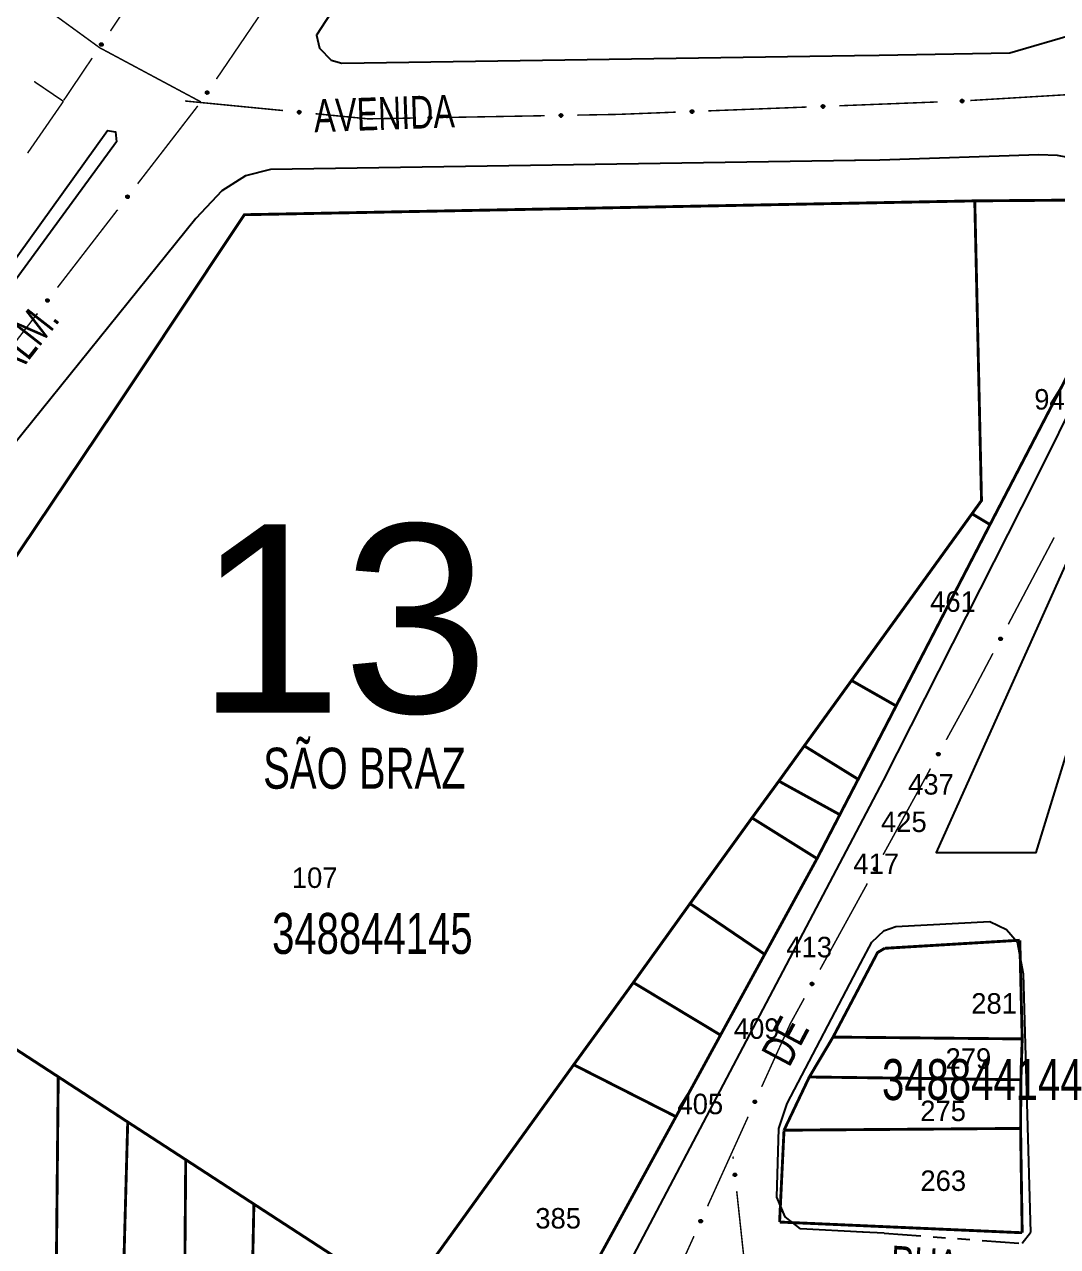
# Model space of a CAD drawing. Extents: x 202481 to 204056, y 4838981 to 4840330.
# Drawn here: x 203652.2 to 203778.3, y 4839586.7 to 4839735.8 of the extents above; entities that cross this region are included whole.
import ezdxf
from ezdxf.enums import TextEntityAlignment as Align

# ---------------------------------------------------------------- set-up
doc = ezdxf.new("R2010")
doc.units = 0
doc.header["$LTSCALE"] = 1.5
doc.header["$MEASUREMENT"] = 0
doc.linetypes.add('TRACO_25', pattern=[8, 3, -1, 1, -1, 1, -1])
for name, color, linetype in [('CD_MALHA_LOTES', 7, 'CONTINUOUS'), ('CD_TXT_QUADRA', 7, 'CONTINUOUS'), ('LM-TXT-LSB', 7, 'CONTINUOUS'), ('RU-QUADRA', 210, 'CONTINUOUS'), ('SV-EIXO-RUA-PAV', 20, 'CONTINUOUS'), ('SV-RUA-NAO-PAV', 7, 'CONTINUOUS'), ('SV-RUA-PAVIM', 7, 'CONTINUOUS'), ('SV-TXT-RUA-N-PAV', 7, 'CONTINUOUS'), ('SV-TXT-RUA-PAV', 7, 'CONTINUOUS'), ('Th_NmrPort', 1, 'CONTINUOUS')]:
    doc.layers.add(name, color=color, linetype=linetype)
doc.styles.add('ARIAL', font='ARIAL.SHX')
doc.styles.add('SWIS', font='swissko.ttf')

msp = doc.modelspace()

# ---------------------------------------------------------------- linework, layer by layer
at = {"layer": 'CD_MALHA_LOTES', "linetype": 'Continuous', "const_width": 0.35, "flags": 128}
for points in [[(203663.99, 4839689.98), (203679.03, 4839712.6), (203768.18, 4839714.29)], [(203767.84, 4839676.1), (203769, 4839677.71), (203768.18, 4839714.29)], [(203768.18, 4839714.29), (203779.46, 4839714.38), (203781.98, 4839713.31), (203784.85, 4839709.49), (203785.52, 4839707.55), (203785.51, 4839705.71), (203779.97, 4839693.89)], [(203779.97, 4839693.89), (203770.04, 4839674.78)], [(203753.14, 4839655.75), (203767.84, 4839676.1)], [(203770.04, 4839674.78), (203767.84, 4839676.1)], [(203770.04, 4839674.78), (203758.58, 4839652.65)], [(203747.37, 4839647.77), (203753.14, 4839655.75)], [(203758.58, 4839652.65), (203753.14, 4839655.75)], [(203758.58, 4839652.65), (203753.95, 4839643.69)], [(203744.27, 4839643.47), (203747.37, 4839647.77)], [(203753.95, 4839643.69), (203747.37, 4839647.77)], [(203740.99, 4839638.98), (203744.27, 4839643.47)], [(203751.71, 4839639.37), (203744.27, 4839643.47)], [(203753.95, 4839643.69), (203751.71, 4839639.37)], [(203733.43, 4839628.52), (203740.99, 4839638.98)], [(203748.93, 4839634.01), (203740.99, 4839638.98)], [(203751.71, 4839639.37), (203748.93, 4839634.01)], [(203748.93, 4839634.01), (203742.54, 4839622.33)], [(203726.51, 4839618.88), (203733.43, 4839628.52)], [(203742.54, 4839622.33), (203733.43, 4839628.52)], [(203750.883723, 4839612.225139), (203756.319498, 4839622.549045), (203757.182643, 4839623.06109)], [(203757.182643, 4839623.06109), (203773.676614, 4839624.045979)], [(203773.676614, 4839624.045979), (203773.96688, 4839611.999919)], [(203742.54, 4839622.33), (203737.15, 4839612.47)], [(203719.23, 4839608.85), (203726.51, 4839618.88)], [(203737.15, 4839612.47), (203726.51, 4839618.88)], [(203650.05, 4839611.46), (203656.32, 4839607.38)], [(203737.15, 4839612.47), (203731.71, 4839602.51)], [(203747.988029, 4839607.355655), (203750.883723, 4839612.225139)], [(203773.96688, 4839611.999919), (203750.883723, 4839612.225139)], [(203773.96688, 4839611.999919), (203773.81047, 4839607.019303)], [(203698.42, 4839579.99), (203719.23, 4839608.85)], [(203731.71, 4839602.51), (203719.23, 4839608.85)], [(203656.01, 4839576.08), (203656.32, 4839607.38)], [(203656.32, 4839607.38), (203664.8, 4839601.86)], [(203744.898956, 4839600.858559), (203747.988029, 4839607.355655)], [(203773.81047, 4839607.019303), (203747.988029, 4839607.355655)], [(203773.81047, 4839607.019303), (203773.771274, 4839601.078723)], [(203731.71, 4839602.51), (203718.04, 4839577.52)], [(203664.1, 4839576.26), (203664.8, 4839601.86)], [(203664.8, 4839601.86), (203671.88, 4839597.26)], [(203744.898956, 4839600.858559), (203744.359697, 4839589.649399)], [(203773.771274, 4839601.078723), (203744.898956, 4839600.858559)], [(203773.96688, 4839588.3432), (203773.771274, 4839601.078723)], [(203671.71, 4839576.44), (203671.88, 4839597.26)], [(203671.88, 4839597.26), (203680.2, 4839591.84)], [(203679.88, 4839576.63), (203680.2, 4839591.84)], [(203680.2, 4839591.84), (203698.42, 4839579.99)], [(203744.359697, 4839589.649399), (203773.96688, 4839588.3432)]]:
    msp.add_lwpolyline(points, dxfattribs=at)
at = {"layer": 'CD_MALHA_LOTES', "linetype": 'Continuous'}
msp.add_lwpolyline([(203623.06, 4839629.02, 0.35, 0.35, 0), (203663.99, 4839689.98, 0.35, 0.35, 0)], format="xyseb", dxfattribs=at)
at = {"layer": 'RU-QUADRA', "linetype": 'Continuous', "const_width": 0.18, "flags": 128}
msp.add_lwpolyline([(203610.12, 4839585.96), (203610.58, 4839609.24), (203612.27, 4839618.77), (203615.46, 4839617.71), (203623.06, 4839629.02), (203679.03, 4839712.6), (203768.18, 4839714.29), (203779.46, 4839714.38), (203781.98, 4839713.31), (203784.85, 4839709.49), (203785.52, 4839707.55), (203785.51, 4839705.71), (203779.97, 4839693.89), (203770.04, 4839674.78), (203758.58, 4839652.65), (203751.71, 4839639.37), (203748.93, 4839634.01), (203742.54, 4839622.33), (203737.15, 4839612.47), (203731.71, 4839602.51), (203718.04, 4839577.52)], dxfattribs=at)
at = {"layer": 'SV-EIXO-RUA-PAV', "linetype": 'Continuous', "const_width": 0.18, "flags": 128}
msp.add_lwpolyline([(203663.77, 4839897.46), (203651.67, 4839893.16), (203647.26, 4839884.77), (203640.2, 4839875.07), (203641.52, 4839815.5), (203643.29, 4839758.14), (203646.82, 4839743.57), (203661.38, 4839732.98), (203673.73, 4839726.37)], dxfattribs=at)
at = {"layer": 'SV-EIXO-RUA-PAV', "const_width": 0.18}
for points in [[(203669.393302, 4839744.988057), (203662.691645, 4839735.033772)], [(203675.625087, 4839729.159194), (203682.368999, 4839739.084901)], [(203660.457759, 4839731.715678), (203657.10693, 4839726.738535)], [(203653.380376, 4839728.86465), (203656.689243, 4839726.617118)], [(203656.95, 4839726.44), (203652.579118, 4839720.119304)], [(203656.689243, 4839726.617118), (203656.95, 4839726.44)], [(203657.10693, 4839726.738535), (203656.98, 4839726.55)], [(203666.01056, 4839716.376278), (203673.346156, 4839725.873069)], [(203656.229766, 4839703.71389), (203663.565362, 4839713.210681)], [(203649.02, 4839694.38), (203653.784568, 4839700.548293)], [(203772.268303, 4839662.605176), (203777.875849, 4839673.214391)], [(203767.72, 4839654), (203770.399121, 4839659.068772)], [(203764.702298, 4839648.507673), (203767.591548, 4839653.766213)], [(203767.591548, 4839653.766213), (203767.72, 4839654)], [(203756.997632, 4839634.484902), (203762.776132, 4839645.00198)], [(203749.292966, 4839620.46213), (203755.071466, 4839630.979209)], [(203745.66, 4839613.85), (203747.3668, 4839616.956437)], [(203742.169289, 4839606.148618), (203745.471935, 4839613.435081)], [(203745.471935, 4839613.435081), (203745.66, 4839613.85)], [(203735.563997, 4839591.575694), (203740.517966, 4839602.505387)], [(203738.69731, 4839597.396349), (203738.67, 4839597.65)], [(203740.410072, 4839581.488287), (203739.1255, 4839593.419333)], [(203732.86, 4839585.61), (203733.912674, 4839587.932463)]]:
    msp.add_lwpolyline(points, dxfattribs=at)
at = {"layer": 'SV-EIXO-RUA-PAV'}
for points in [[(203661.746258, 4839733.432435), (203661.756311, 4839733.384571), (203661.755163, 4839733.341378), (203661.743838, 4839733.305629), (203661.725592, 4839733.276648), (203661.703587, 4839733.249101), (203661.675273, 4839733.226223), (203661.638224, 4839733.207792), (203661.590281, 4839733.19737), (203661.546111, 4839733.201454), (203661.510469, 4839733.210682), (203661.479154, 4839733.227968), (203661.452752, 4839733.249793), (203661.42996, 4839733.279989), (203661.411649, 4839733.317718), (203661.402336, 4839733.36618), (203661.403751, 4839733.408517), (203661.415614, 4839733.442808), (203661.433191, 4839733.47418), (203661.455994, 4839733.502034), (203661.483916, 4839733.524331), (203661.521936, 4839733.542699), (203661.56989, 4839733.551257), (203661.612133, 4839733.550328), (203661.646581, 4839733.53895), (203661.677077, 4839733.52095), (203661.704975, 4839733.499214), (203661.729157, 4839733.471711), (203661.746258, 4839733.432435)], [(203674.329302, 4839727.44793), (203674.319453, 4839727.495836), (203674.320784, 4839727.539024), (203674.332261, 4839727.574724), (203674.35063, 4839727.603628), (203674.372752, 4839727.63108), (203674.401162, 4839727.653838), (203674.43829, 4839727.672111), (203674.486277, 4839727.682329), (203674.530429, 4839727.678058), (203674.566031, 4839727.668678), (203674.597273, 4839727.65126), (203674.623582, 4839727.629322), (203674.646245, 4839727.599029), (203674.664396, 4839727.561223), (203674.673502, 4839727.512722), (203674.671907, 4839727.470391), (203674.659899, 4839727.436151), (203674.642189, 4839727.404854), (203674.619268, 4839727.377098), (203674.591251, 4839727.354919), (203674.553153, 4839727.336713), (203674.505163, 4839727.328359), (203674.462925, 4839727.329468), (203674.428525, 4839727.340992), (203674.398106, 4839727.359122), (203674.370301, 4839727.380975), (203674.346236, 4839727.408582), (203674.329302, 4839727.44793)], [(203664.613012, 4839714.747063), (203664.606096, 4839714.79548), (203664.610054, 4839714.838506), (203664.623683, 4839714.873442), (203664.643777, 4839714.901174), (203664.667529, 4839714.927229), (203664.697272, 4839714.948215), (203664.735443, 4839714.964194), (203664.783963, 4839714.971472), (203664.827773, 4839714.964521), (203664.862739, 4839714.952992), (203664.892862, 4839714.933704), (203664.917787, 4839714.910206), (203664.938564, 4839714.878589), (203664.95438, 4839714.839749), (203664.960517, 4839714.790783), (203664.956348, 4839714.748628), (203664.942278, 4839714.715182), (203664.922696, 4839714.685021), (203664.898128, 4839714.658711), (203664.868813, 4839714.63828), (203664.829678, 4839714.622426), (203664.781268, 4839714.617009), (203664.739176, 4839714.620687), (203664.705541, 4839714.634284), (203664.676282, 4839714.654231), (203664.649859, 4839714.677737), (203664.627519, 4839714.706757), (203664.613012, 4839714.747063)], [(203654.832217, 4839702.084675), (203654.825302, 4839702.133092), (203654.82926, 4839702.176118), (203654.842889, 4839702.211054), (203654.862983, 4839702.238786), (203654.886735, 4839702.264841), (203654.916478, 4839702.285827), (203654.954649, 4839702.301806), (203655.003169, 4839702.309084), (203655.046979, 4839702.302133), (203655.081945, 4839702.290604), (203655.112068, 4839702.271316), (203655.136993, 4839702.247818), (203655.15777, 4839702.216201), (203655.173586, 4839702.177361), (203655.179723, 4839702.128395), (203655.175554, 4839702.08624), (203655.161484, 4839702.052794), (203655.141902, 4839702.022633), (203655.117334, 4839701.996323), (203655.088019, 4839701.975892), (203655.048883, 4839701.960038), (203655.000474, 4839701.954621), (203654.958382, 4839701.958299), (203654.924747, 4839701.971896), (203654.895488, 4839701.991843), (203654.869065, 4839702.015349), (203654.846725, 4839702.044369), (203654.832217, 4839702.084675)], [(203771.169249, 4839660.761386), (203771.154173, 4839660.807913), (203771.150731, 4839660.850984), (203771.158199, 4839660.887733), (203771.173266, 4839660.918486), (203771.192225, 4839660.948212), (203771.217951, 4839660.973966), (203771.252835, 4839660.996224), (203771.299402, 4839661.011674), (203771.343755, 4839661.012301), (203771.380175, 4839661.006907), (203771.413148, 4839660.993042), (203771.441717, 4839660.974141), (203771.467584, 4839660.946534), (203771.489796, 4839660.910962), (203771.504198, 4839660.863761), (203771.507283, 4839660.821513), (203771.499126, 4839660.786157), (203771.484978, 4839660.753097), (203771.465259, 4839660.722981), (203771.43986, 4839660.697846), (203771.404004, 4839660.675547), (203771.357229, 4839660.661949), (203771.315126, 4839660.658391), (203771.279665, 4839660.666049), (203771.247431, 4839660.680712), (203771.217385, 4839660.699364), (203771.19042, 4839660.724147), (203771.169249, 4839660.761386)], [(203763.57355, 4839646.68191), (203763.559229, 4839646.728675), (203763.556484, 4839646.771796), (203763.564546, 4839646.808419), (203763.580109, 4839646.838925), (203763.599546, 4839646.86834), (203763.625685, 4839646.893674), (203763.660925, 4839646.915365), (203763.707736, 4839646.930059), (203763.752094, 4839646.929968), (203763.788422, 4839646.923985), (203763.821166, 4839646.909589), (203763.849425, 4839646.890228), (203763.874842, 4839646.862206), (203763.896475, 4839646.826279), (203763.910112, 4839646.778851), (203763.912513, 4839646.736559), (203763.903785, 4839646.701339), (203763.889103, 4839646.668513), (203763.8689, 4839646.63872), (203763.843098, 4839646.614), (203763.806886, 4839646.592284), (203763.759896, 4839646.579444), (203763.717742, 4839646.576568), (203763.682409, 4839646.584799), (203763.650416, 4839646.599981), (203763.620676, 4839646.619117), (203763.594116, 4839646.644333), (203763.57355, 4839646.68191)], [(203755.868884, 4839632.659139), (203755.854563, 4839632.705904), (203755.851818, 4839632.749024), (203755.85988, 4839632.785648), (203755.875443, 4839632.816153), (203755.89488, 4839632.845569), (203755.921019, 4839632.870902), (203755.956259, 4839632.892593), (203756.00307, 4839632.907288), (203756.047428, 4839632.907197), (203756.083756, 4839632.901214), (203756.1165, 4839632.886817), (203756.144759, 4839632.867457), (203756.170176, 4839632.839434), (203756.191809, 4839632.803507), (203756.205446, 4839632.75608), (203756.207847, 4839632.713787), (203756.199119, 4839632.678568), (203756.184437, 4839632.645741), (203756.164234, 4839632.615948), (203756.138432, 4839632.591228), (203756.10222, 4839632.569512), (203756.05523, 4839632.556673), (203756.013076, 4839632.553796), (203755.977743, 4839632.562028), (203755.94575, 4839632.57721), (203755.91601, 4839632.596346), (203755.88945, 4839632.621561), (203755.868884, 4839632.659139)], [(203748.164218, 4839618.636367), (203748.149897, 4839618.683132), (203748.147152, 4839618.726253), (203748.155214, 4839618.762876), (203748.170777, 4839618.793382), (203748.190214, 4839618.822797), (203748.216353, 4839618.848131), (203748.251593, 4839618.869822), (203748.298404, 4839618.884516), (203748.342762, 4839618.884425), (203748.37909, 4839618.878442), (203748.411834, 4839618.864045), (203748.440093, 4839618.844685), (203748.46551, 4839618.816663), (203748.487143, 4839618.780736), (203748.50078, 4839618.733308), (203748.503181, 4839618.691015), (203748.494453, 4839618.655796), (203748.479771, 4839618.622969), (203748.459568, 4839618.593176), (203748.433766, 4839618.568456), (203748.397554, 4839618.546741), (203748.350564, 4839618.533901), (203748.30841, 4839618.531025), (203748.273077, 4839618.539256), (203748.241084, 4839618.554438), (203748.211344, 4839618.573574), (203748.184784, 4839618.59879), (203748.164218, 4839618.636367)], [(203741.184049, 4839604.241582), (203741.166181, 4839604.28711), (203741.160133, 4839604.329892), (203741.16536, 4839604.367026), (203741.178535, 4839604.398637), (203741.195655, 4839604.429458), (203741.219773, 4839604.456723), (203741.253243, 4839604.481056), (203741.298788, 4839604.499301), (203741.343021, 4839604.502616), (203741.379702, 4839604.49944), (203741.413454, 4839604.4876), (203741.443116, 4839604.470466), (203741.47061, 4839604.444478), (203741.494938, 4839604.410318), (203741.512175, 4839604.364077), (203741.517817, 4839604.322094), (203741.511818, 4839604.286308), (203741.4997, 4839604.252451), (203741.481844, 4839604.221195), (203741.458016, 4839604.194567), (203741.423578, 4839604.170135), (203741.377713, 4839604.153726), (203741.335904, 4839604.147621), (203741.300044, 4839604.153116), (203741.26698, 4839604.165797), (203741.235858, 4839604.182593), (203741.20744, 4839604.205695), (203741.184049, 4839604.241582)], [(203738.817338, 4839595.253202), (203738.77882, 4839595.283342), (203738.751879, 4839595.317123), (203738.737518, 4839595.351764), (203738.73281, 4839595.385685), (203738.731902, 4839595.420931), (203738.738826, 4839595.456667), (203738.755297, 4839595.494628), (203738.78526, 4839595.533479), (203738.821679, 4839595.558803), (203738.854888, 4839595.574699), (203738.889976, 4839595.581645), (203738.92423, 4839595.581954), (203738.961113, 4839595.573534), (203738.99942, 4839595.556467), (203739.037757, 4839595.525392), (203739.063942, 4839595.492094), (203739.076953, 4839595.458222), (203739.083712, 4839595.422902), (203739.084208, 4839595.386909), (203739.077209, 4839595.351868), (203739.059955, 4839595.31333), (203739.028783, 4839595.275898), (203738.99587, 4839595.249402), (203738.96219, 4839595.235919), (203738.927268, 4839595.230047), (203738.891928, 4839595.228706), (203738.855715, 4839595.234171), (203738.817338, 4839595.253202)], [(203734.578758, 4839589.668658), (203734.560889, 4839589.714185), (203734.554842, 4839589.756968), (203734.560068, 4839589.794102), (203734.573243, 4839589.825713), (203734.590364, 4839589.856534), (203734.614481, 4839589.883799), (203734.647952, 4839589.908132), (203734.693496, 4839589.926377), (203734.73773, 4839589.929692), (203734.77441, 4839589.926515), (203734.808163, 4839589.914675), (203734.837825, 4839589.897542), (203734.865318, 4839589.871554), (203734.889646, 4839589.837394), (203734.906884, 4839589.791153), (203734.912525, 4839589.749169), (203734.906527, 4839589.713384), (203734.894409, 4839589.679527), (203734.876552, 4839589.648271), (203734.852724, 4839589.621643), (203734.818286, 4839589.597211), (203734.772421, 4839589.580801), (203734.730612, 4839589.574697), (203734.694752, 4839589.580191), (203734.661688, 4839589.592872), (203734.630566, 4839589.609668), (203734.602149, 4839589.63277), (203734.578758, 4839589.668658)]]:
    msp.add_lwpolyline(points, close=True, dxfattribs=at)
for points in [[(203661.56989, 4839733.551257), (203661.42996, 4839733.279989)], [(203661.588968, 4839733.549552), (203661.443127, 4839733.2694)], [(203661.612133, 4839733.550328), (203661.452752, 4839733.249793)], [(203661.483916, 4839733.524331), (203661.402336, 4839733.36618)], [(203661.455994, 4839733.502034), (203661.403751, 4839733.408517)], [(203661.468058, 4839733.509227), (203661.406221, 4839733.392944)], [(203661.501824, 4839733.527618), (203661.41094, 4839733.348644)], [(203661.521936, 4839733.542699), (203661.411649, 4839733.317718)], [(203661.545038, 4839733.542939), (203661.42208, 4839733.301665)], [(203661.62678, 4839733.542189), (203661.467222, 4839733.241664)], [(203661.646581, 4839733.53895), (203661.479154, 4839733.227968)], [(203661.66002, 4839733.528036), (203661.493626, 4839733.222243)], [(203661.677077, 4839733.52095), (203661.510469, 4839733.210682)], [(203661.68982, 4839733.506328), (203661.532548, 4839733.209199)], [(203661.704975, 4839733.499214), (203661.546111, 4839733.201454)], [(203661.714307, 4839733.481618), (203661.571122, 4839733.202968)], [(203661.729157, 4839733.471711), (203661.590281, 4839733.19737)], [(203661.735746, 4839733.452379), (203661.61466, 4839733.206555)], [(203661.746258, 4839733.432435), (203661.638224, 4839733.207792)], [(203661.750674, 4839733.40614), (203661.66053, 4839733.223378)], [(203661.756311, 4839733.384571), (203661.675273, 4839733.226223)], [(203661.755763, 4839733.359946), (203661.693556, 4839733.245556)], [(203661.755163, 4839733.341378), (203661.703587, 4839733.249101)], [(203674.319453, 4839727.495836), (203674.401162, 4839727.653838)], [(203674.320105, 4839727.520459), (203674.382798, 4839727.634582)], [(203674.320784, 4839727.539024), (203674.372752, 4839727.63108)], [(203674.324997, 4839727.474243), (203674.415918, 4839727.656621)], [(203674.329302, 4839727.44793), (203674.43829, 4839727.672111)], [(203674.339729, 4839727.427941), (203674.461859, 4839727.673248)], [(203674.346236, 4839727.408582), (203674.486277, 4839727.682329)], [(203674.361044, 4839727.398611), (203674.505412, 4839727.67665)], [(203674.370301, 4839727.380975), (203674.530429, 4839727.678058)], [(203674.385426, 4839727.373797), (203674.543959, 4839727.670255)], [(203674.398106, 4839727.359122), (203674.566031, 4839727.668678)], [(203674.415133, 4839727.351963), (203674.582825, 4839727.657046)], [(203674.428525, 4839727.340992), (203674.597273, 4839727.65126)], [(203674.448312, 4839727.337668), (203674.609146, 4839727.637513)], [(203674.462925, 4839727.329468), (203674.623582, 4839727.629322)], [(203674.486092, 4839727.330145), (203674.633123, 4839727.609674)], [(203674.505163, 4839727.328359), (203674.646245, 4839727.599029)], [(203674.530051, 4839727.336571), (203674.654033, 4839727.577321)], [(203674.553153, 4839727.336713), (203674.664396, 4839727.561223)], [(203674.573329, 4839727.351708), (203674.664973, 4839727.530295)], [(203674.591251, 4839727.354919), (203674.673502, 4839727.512722)], [(203674.607173, 4839727.369955), (203674.669504, 4839727.485975)], [(203674.619268, 4839727.377098), (203674.671907, 4839727.470391)], [(203664.606096, 4839714.79548), (203664.697272, 4839714.948215)], [(203664.608247, 4839714.820017), (203664.67777, 4839714.930113)], [(203664.610054, 4839714.838506), (203664.667529, 4839714.927229)], [(203664.610316, 4839714.773589), (203664.71217, 4839714.950094)], [(203664.613012, 4839714.747063), (203664.735443, 4839714.964194)], [(203664.622202, 4839714.726476), (203664.759038, 4839714.963894)], [(203664.627519, 4839714.706757), (203664.783963, 4839714.971472)], [(203664.641692, 4839714.695904), (203664.802717, 4839714.964638)], [(203664.649859, 4839714.677737), (203664.827773, 4839714.964521)], [(203664.664519, 4839714.669651), (203664.840804, 4839714.95591)], [(203664.676282, 4839714.654231), (203664.862739, 4839714.952992)], [(203664.692841, 4839714.64605), (203664.878794, 4839714.940359)], [(203664.705541, 4839714.634284), (203664.892862, 4839714.933704)], [(203664.725089, 4839714.629762), (203664.903877, 4839714.91926)], [(203664.739176, 4839714.620687), (203664.917787, 4839714.910206)], [(203664.762341, 4839714.619953), (203664.926115, 4839714.890013)], [(203664.781268, 4839714.617009), (203664.938564, 4839714.878589)], [(203664.806609, 4839714.623691), (203664.945016, 4839714.856447)], [(203664.829678, 4839714.622426), (203664.95438, 4839714.839749)], [(203664.850728, 4839714.636165), (203664.953074, 4839714.808842)], [(203664.868813, 4839714.63828), (203664.960517, 4839714.790783)], [(203664.88562, 4839714.652319), (203664.954898, 4839714.764329)], [(203664.898128, 4839714.658711), (203664.956348, 4839714.748628)], [(203654.825302, 4839702.133092), (203654.916478, 4839702.285827)], [(203654.827452, 4839702.157629), (203654.896976, 4839702.267725)], [(203654.82926, 4839702.176118), (203654.886735, 4839702.264841)], [(203654.829522, 4839702.111201), (203654.931376, 4839702.287706)], [(203654.832217, 4839702.084675), (203654.954649, 4839702.301806)], [(203654.841408, 4839702.064088), (203654.978244, 4839702.301506)], [(203654.846725, 4839702.044369), (203655.003169, 4839702.309084)], [(203654.860898, 4839702.033516), (203655.021923, 4839702.302251)], [(203654.869065, 4839702.015349), (203655.046979, 4839702.302133)], [(203654.883724, 4839702.007263), (203655.06001, 4839702.293522)], [(203654.895488, 4839701.991843), (203655.081945, 4839702.290604)], [(203654.912047, 4839701.983662), (203655.097999, 4839702.277971)], [(203654.924747, 4839701.971896), (203655.112068, 4839702.271316)], [(203654.944295, 4839701.967374), (203655.123083, 4839702.256872)], [(203654.958382, 4839701.958299), (203655.136993, 4839702.247818)], [(203654.981547, 4839701.957565), (203655.145321, 4839702.227625)], [(203655.000474, 4839701.954621), (203655.15777, 4839702.216201)], [(203655.025815, 4839701.961303), (203655.164222, 4839702.194059)], [(203655.048883, 4839701.960038), (203655.173586, 4839702.177361)], [(203655.069934, 4839701.973777), (203655.17228, 4839702.146455)], [(203655.088019, 4839701.975892), (203655.179723, 4839702.128395)], [(203655.104826, 4839701.989931), (203655.174104, 4839702.101941)], [(203655.117334, 4839701.996323), (203655.175554, 4839702.08624)], [(203771.150731, 4839660.850984), (203771.192225, 4839660.948212)], [(203771.152105, 4839660.832457), (203771.201823, 4839660.952802)], [(203771.154173, 4839660.807913), (203771.217951, 4839660.973966)], [(203771.162067, 4839660.787063), (203771.232309, 4839660.97836)], [(203771.169249, 4839660.761386), (203771.252835, 4839660.996224)], [(203771.181817, 4839660.742669), (203771.276135, 4839660.999954)], [(203771.19042, 4839660.724147), (203771.299402, 4839661.011674)], [(203771.206238, 4839660.715871), (203771.319047, 4839661.008141)], [(203771.217385, 4839660.699364), (203771.343755, 4839661.012301)], [(203771.233209, 4839660.693898), (203771.358064, 4839661.006039)], [(203771.247431, 4839660.680712), (203771.380175, 4839661.006907)], [(203771.265144, 4839660.675476), (203771.39815, 4839660.997198)], [(203771.279665, 4839660.666049), (203771.413148, 4839660.993042)], [(203771.299698, 4839660.664929), (203771.426465, 4839660.980689)], [(203771.315126, 4839660.658391), (203771.441717, 4839660.974141)], [(203771.338077, 4839660.661621), (203771.453368, 4839660.955666)], [(203771.357229, 4839660.661949), (203771.467584, 4839660.946534)], [(203771.381058, 4839660.672858), (203771.47772, 4839660.925817)], [(203771.404004, 4839660.675547), (203771.489796, 4839660.910962)], [(203771.422402, 4839660.692677), (203771.493782, 4839660.880286)], [(203771.43986, 4839660.697846), (203771.504198, 4839660.863761)], [(203771.454026, 4839660.714547), (203771.503175, 4839660.836736)], [(203771.465259, 4839660.722981), (203771.507283, 4839660.821513)], [(203763.556484, 4839646.771796), (203763.599546, 4839646.86834)], [(203763.557558, 4839646.753249), (203763.609217, 4839646.872774)], [(203763.559229, 4839646.728675), (203763.625685, 4839646.893674)], [(203763.566784, 4839646.7077), (203763.640113, 4839646.897835)], [(203763.57355, 4839646.68191), (203763.660925, 4839646.915365)], [(203763.585814, 4839646.662993), (203763.684282, 4839646.918718)], [(203763.594116, 4839646.644333), (203763.707736, 4839646.930059)], [(203763.609798, 4839646.635803), (203763.727321, 4839646.926209)], [(203763.620676, 4839646.619117), (203763.752094, 4839646.929968)], [(203763.63641, 4839646.613396), (203763.7663, 4839646.923475)], [(203763.650416, 4839646.599981), (203763.788422, 4839646.923985)], [(203763.668042, 4839646.594459), (203763.806237, 4839646.913988)], [(203763.682409, 4839646.584799), (203763.821166, 4839646.909589)], [(203763.702421, 4839646.583355), (203763.834282, 4839646.897022)], [(203763.717742, 4839646.576568), (203763.849425, 4839646.890228)], [(203763.740742, 4839646.579426), (203763.860776, 4839646.871567)], [(203763.759896, 4839646.579444), (203763.874842, 4839646.862206)], [(203763.783899, 4839646.589966), (203763.884641, 4839646.841328)], [(203763.806886, 4839646.592284), (203763.896475, 4839646.826279)], [(203763.825558, 4839646.609114), (203763.899965, 4839646.795542)], [(203763.843098, 4839646.614), (203763.910112, 4839646.778851)], [(203763.857532, 4839646.630469), (203763.908652, 4839646.751846)], [(203763.8689, 4839646.63872), (203763.912513, 4839646.736559)], [(203755.851818, 4839632.749024), (203755.89488, 4839632.845569)], [(203755.852892, 4839632.730478), (203755.904551, 4839632.850002)], [(203755.854563, 4839632.705904), (203755.921019, 4839632.870902)], [(203755.862118, 4839632.684929), (203755.935447, 4839632.875063)], [(203755.868884, 4839632.659139), (203755.956259, 4839632.892593)], [(203755.881148, 4839632.640221), (203755.979616, 4839632.895946)], [(203755.88945, 4839632.621561), (203756.00307, 4839632.907288)], [(203755.905132, 4839632.613031), (203756.022655, 4839632.903437)], [(203755.91601, 4839632.596346), (203756.047428, 4839632.907197)], [(203755.931744, 4839632.590625), (203756.061634, 4839632.900704)], [(203755.94575, 4839632.57721), (203756.083756, 4839632.901214)], [(203755.963376, 4839632.571688), (203756.101571, 4839632.891216)], [(203755.977743, 4839632.562028), (203756.1165, 4839632.886817)], [(203755.997755, 4839632.560583), (203756.129616, 4839632.87425)], [(203756.013076, 4839632.553796), (203756.144759, 4839632.867457)], [(203756.036076, 4839632.556654), (203756.15611, 4839632.848795)], [(203756.05523, 4839632.556673), (203756.170176, 4839632.839434)], [(203756.079233, 4839632.567194), (203756.179975, 4839632.818556)], [(203756.10222, 4839632.569512), (203756.191809, 4839632.803507)], [(203756.120892, 4839632.586342), (203756.195299, 4839632.772771)], [(203756.138432, 4839632.591228), (203756.205446, 4839632.75608)], [(203756.152866, 4839632.607698), (203756.203986, 4839632.729075)], [(203756.164234, 4839632.615948), (203756.207847, 4839632.713787)], [(203748.147152, 4839618.726253), (203748.190214, 4839618.822797)], [(203748.148226, 4839618.707706), (203748.199885, 4839618.82723)], [(203748.149897, 4839618.683132), (203748.216353, 4839618.848131)], [(203748.157452, 4839618.662157), (203748.230781, 4839618.852292)], [(203748.164218, 4839618.636367), (203748.251593, 4839618.869822)], [(203748.176482, 4839618.617449), (203748.27495, 4839618.873174)], [(203748.184784, 4839618.59879), (203748.298404, 4839618.884516)], [(203748.200466, 4839618.59026), (203748.317989, 4839618.880666)], [(203748.211344, 4839618.573574), (203748.342762, 4839618.884425)], [(203748.227078, 4839618.567853), (203748.356968, 4839618.877932)], [(203748.241084, 4839618.554438), (203748.37909, 4839618.878442)], [(203748.25871, 4839618.548916), (203748.396905, 4839618.868444)], [(203748.273077, 4839618.539256), (203748.411834, 4839618.864045)], [(203748.293089, 4839618.537812), (203748.42495, 4839618.851479)], [(203748.30841, 4839618.531025), (203748.440093, 4839618.844685)], [(203748.33141, 4839618.533883), (203748.451444, 4839618.826024)], [(203748.350564, 4839618.533901), (203748.46551, 4839618.816663)], [(203748.374567, 4839618.544423), (203748.475309, 4839618.795785)], [(203748.397554, 4839618.546741), (203748.487143, 4839618.780736)], [(203748.416226, 4839618.563571), (203748.490633, 4839618.749999)], [(203748.433766, 4839618.568456), (203748.50078, 4839618.733308)], [(203748.4482, 4839618.584926), (203748.49932, 4839618.706303)], [(203748.459568, 4839618.593176), (203748.503181, 4839618.691015)], [(203741.160133, 4839604.329892), (203741.195655, 4839604.429458)], [(203741.162628, 4839604.311483), (203741.204958, 4839604.43462)], [(203741.166181, 4839604.28711), (203741.219773, 4839604.456723)], [(203741.175324, 4839604.266777), (203741.233838, 4839604.46198)], [(203741.184049, 4839604.241582), (203741.253243, 4839604.481056)], [(203741.19773, 4839604.223662), (203741.276274, 4839604.486192)], [(203741.20744, 4839604.205695), (203741.298788, 4839604.499301)], [(203741.22373, 4839604.198394), (203741.318611, 4839604.496966)], [(203741.235858, 4839604.182593), (203741.343021, 4839604.502616)], [(203741.251984, 4839604.178097), (203741.357684, 4839604.497233)], [(203741.26698, 4839604.165797), (203741.379702, 4839604.49944)], [(203741.284977, 4839604.161644), (203741.398232, 4839604.490839)], [(203741.300044, 4839604.153116), (203741.413454, 4839604.4876)], [(203741.320107, 4839604.153212), (203741.427496, 4839604.476077)], [(203741.335904, 4839604.147621), (203741.443116, 4839604.470466)], [(203741.358617, 4839604.152237), (203741.455866, 4839604.452731)], [(203741.377713, 4839604.153726), (203741.47061, 4839604.444478)], [(203741.400837, 4839604.166059), (203741.481983, 4839604.424414)], [(203741.423578, 4839604.170135), (203741.494938, 4839604.410318)], [(203741.440903, 4839604.188349), (203741.500777, 4839604.37994)], [(203741.458016, 4839604.194567), (203741.512175, 4839604.364077)], [(203741.471143, 4839604.212096), (203741.512793, 4839604.33704)], [(203741.481844, 4839604.221195), (203741.517817, 4839604.322094)], [(203738.751879, 4839595.317123), (203738.731902, 4839595.420931)], [(203738.763379, 4839595.302533), (203738.737292, 4839595.430103)], [(203738.77882, 4839595.283342), (203738.738826, 4839595.456667)], [(203738.797024, 4839595.270472), (203738.748272, 4839595.46834)], [(203738.817338, 4839595.253202), (203738.755297, 4839595.494628)], [(203738.838224, 4839595.244715), (203738.772526, 4839595.510751)], [(203738.855715, 4839595.234171), (203738.78526, 4839595.533479)], [(203738.873456, 4839595.236157), (203738.803522, 4839595.541536)], [(203738.891928, 4839595.228706), (203738.821679, 4839595.558803)], [(203738.908103, 4839595.233025), (203738.837043, 4839595.561614)], [(203738.927268, 4839595.230047), (203738.854888, 4839595.574699)], [(203738.94488, 4839595.235612), (203738.875218, 4839595.576704)], [(203738.96219, 4839595.235919), (203738.889976, 4839595.581645)], [(203738.979423, 4839595.246194), (203738.907925, 4839595.578853)], [(203738.99587, 4839595.249402), (203738.92423, 4839595.581954)], [(203739.01309, 4839595.264915), (203738.944221, 4839595.573154)], [(203739.028783, 4839595.275898), (203738.961113, 4839595.573534)], [(203739.042437, 4839595.298268), (203738.981101, 4839595.562028)], [(203739.059955, 4839595.31333), (203738.99942, 4839595.556467)], [(203739.065627, 4839595.337819), (203739.019881, 4839595.533266)], [(203739.077209, 4839595.351868), (203739.037757, 4839595.525392)], [(203739.079612, 4839595.373635), (203739.052023, 4839595.502416)], [(203739.084208, 4839595.386909), (203739.063942, 4839595.492094)], [(203734.554842, 4839589.756968), (203734.590364, 4839589.856534)], [(203734.557337, 4839589.738559), (203734.599666, 4839589.861696)], [(203734.560889, 4839589.714185), (203734.614481, 4839589.883799)], [(203734.570032, 4839589.693852), (203734.628547, 4839589.889056)], [(203734.578758, 4839589.668658), (203734.647952, 4839589.908132)], [(203734.592438, 4839589.650737), (203734.670982, 4839589.913268)], [(203734.602149, 4839589.63277), (203734.693496, 4839589.926377)], [(203734.618439, 4839589.625469), (203734.713319, 4839589.924041)], [(203734.630566, 4839589.609668), (203734.73773, 4839589.929692)], [(203734.646693, 4839589.605172), (203734.752392, 4839589.924309)], [(203734.661688, 4839589.592872), (203734.77441, 4839589.926515)], [(203734.679686, 4839589.58872), (203734.79294, 4839589.917915)], [(203734.694752, 4839589.580191), (203734.808163, 4839589.914675)], [(203734.714815, 4839589.580288), (203734.822205, 4839589.903153)], [(203734.730612, 4839589.574697), (203734.837825, 4839589.897542)], [(203734.753325, 4839589.579312), (203734.850575, 4839589.879807)], [(203734.772421, 4839589.580801), (203734.865318, 4839589.871554)], [(203734.795546, 4839589.593135), (203734.876692, 4839589.851489)], [(203734.818286, 4839589.597211), (203734.889646, 4839589.837394)], [(203734.835612, 4839589.615425), (203734.895485, 4839589.807016)], [(203734.852724, 4839589.621643), (203734.906884, 4839589.791153)], [(203734.865851, 4839589.639172), (203734.907501, 4839589.764116)], [(203734.876552, 4839589.648271), (203734.912525, 4839589.749169)]]:
    msp.add_lwpolyline(points, dxfattribs=at)
at = {"layer": 'SV-RUA-NAO-PAV', "linetype": 'TRACO_25'}
msp.add_polyline3d([(203757.11, 4839588.28, 5.05), (203773.98, 4839587.06, 5.27), (203775, 4839588.37, 5.27)], dxfattribs=at)
at = {"layer": 'SV-RUA-PAVIM', "linetype": 'Continuous'}
for points in [[(203792.8, 4839888.22, 11.04), (203788.45, 4839881.03, 11.04), (203782.47, 4839871.92, 11.06), (203776.32, 4839864.54, 11.06), (203773.64, 4839860.75, 11.12), (203770.18, 4839857.42, 11.12), (203765.2, 4839852.15, 11.12), (203753.37, 4839833.69, 11.12), (203753.3, 4839833.42, 11.54), (203718.15, 4839781.09, 11.98), (203687.84, 4839734.53, 11.68), (203688.2, 4839732.94, 11.69), (203689.62, 4839731.47, 11.69), (203690.95, 4839731.09, 11.69), (203753.49, 4839732.02, 11.11), (203756.53, 4839732.07, 11.11), (203772.44, 4839732.37, 11.31), (203780.56, 4839734.72, 11.31), (203779.93, 4839742.82, 11.16), (203763.01, 4839757.06, 11.16), (203760.43, 4839781.41, 11.16), (203756.02, 4839818.84, 11.55)], [(203503.7, 4839585.28, 13.09), (203503.63, 4839590.56, 13.11), (203503.87, 4839591.68, 13.1), (203504.62, 4839592.34, 13.1), (203513.6, 4839593.57, 13.11), (203518.1, 4839594.8, 13.11), (203523.35, 4839596.34, 13.12), (203529.8, 4839598.73, 13.13), (203581.84, 4839644.03, 12.4), (203621.93, 4839678.37, 12.28), (203633.9, 4839688.29, 12.23), (203642.55, 4839696.75, 11.97), (203648.68, 4839703.9, 11.89), (203662.35, 4839722.87, 11.74), (203663.31, 4839722.7, 11.74), (203663.44, 4839721.48, 11.69), (203648.36, 4839700.94, 11.82), (203640.53, 4839692.22, 11.91), (203633.42, 4839685.44, 12), (203577.44, 4839637.47, 12.3), (203537.84, 4839602.94, 12.86), (203528.92, 4839596.11, 13.1), (203502.06, 4839573.31, 13.3)], [(203780.79, 4839719.35, 10.78), (203778.26, 4839719.82, 10.78), (203778.25, 4839719.82, 10.78), (203776.01, 4839719.91, 11.16), (203756.61, 4839719.26, 11.37), (203753.58, 4839719.21, 11.37), (203682.23, 4839718.13, 11.37), (203679.17, 4839717.33, 11.37), (203676.28, 4839715.53, 11.37), (203673.11, 4839712.13, 11.56), (203630.61, 4839659.42, 11.97)], [(203753.64, 4839719.21, 11.37), (203753.52, 4839719.21, 11.37)], [(203724.1, 4839580.92, 6.56), (203754.16, 4839638.04, 8.79), (203757.06, 4839643.56, 8.79), (203775.63, 4839680.27, 9.32), (203786.96, 4839703.06, 10.13)], [(203754.11, 4839637.95, 8.79), (203754.21, 4839638.14, 8.79)], [(203757.11, 4839588.28, 4.86), (203754.51, 4839588.42, 5.72), (203746.9, 4839588.84, 5.72), (203745.04, 4839590.27, 5.73), (203744.01, 4839592.7, 5.76), (203744.25, 4839601.08, 6.06), (203745.3, 4839604.11, 6.2), (203754.28, 4839621.27, 6.33), (203755.61, 4839623.81, 6.33), (203757.13, 4839625.23, 6.35), (203757.17, 4839625.23, 6.35), (203758.54, 4839625.74, 7.33), (203770, 4839626.32, 6.35), (203772.07, 4839625.37, 6.35), (203772.06, 4839625.35, 6.35), (203773.35, 4839623.84, 6.35), (203774.09, 4839619.95, 6.28), (203774.09, 4839619.94, 6.28), (203775, 4839588.37, 5.17)], [(203754.23, 4839621.18, 6.33), (203754.32, 4839621.35, 6.33)], [(203754.55, 4839588.42, 5.72), (203754.47, 4839588.42, 5.72)]]:
    msp.add_polyline3d(points, dxfattribs=at)
msp.add_polyline3d([(203788.07, 4839675.06, 7.2), (203782.06, 4839676.15, 7.2), (203763.45, 4839634.76, 7.2), (203775.69, 4839634.76, 7.2)], close=True, dxfattribs=at)
at = {"layer": 'SV-TXT-RUA-PAV', "const_width": 0.18}
for points in [[(203671.792737, 4839726.481959), (203683.736032, 4839725.316759)], [(203751.661286, 4839725.89865), (203763.652189, 4839726.365828)], [(203767.648096, 4839726.542961), (203779.62649, 4839727.26275)], [(203687.717131, 4839724.928359), (203693.688779, 4839724.345759)], [(203703.685114, 4839724.472172), (203715.683201, 4839724.686426)], [(203719.682564, 4839724.757844), (203723.681926, 4839724.829262)], [(203723.681926, 4839724.829262), (203724.663421, 4839724.846783)], [(203724.663421, 4839724.846783), (203731.676449, 4839725.120018)], [(203735.673416, 4839725.275745), (203747.664319, 4839725.742923)], [(203693.688779, 4839724.345759), (203694.140139, 4839724.301725)], [(203694.140139, 4839724.301725), (203699.685752, 4839724.400754)]]:
    msp.add_lwpolyline(points, dxfattribs=at)
at = {"layer": 'SV-TXT-RUA-PAV'}
for points in [[(203766.482908, 4839726.583223), (203766.514833, 4839726.620275), (203766.549848, 4839726.64559), (203766.585129, 4839726.6583), (203766.619234, 4839726.661401), (203766.654483, 4839726.660644), (203766.689853, 4839726.65204), (203766.726994, 4839726.633795), (203766.764387, 4839726.602031), (203766.787963, 4839726.564457), (203766.802273, 4839726.530534), (203766.807555, 4839726.495157), (203766.806246, 4839726.460927), (203766.796094, 4839726.424483), (203766.777236, 4839726.387024), (203766.744386, 4839726.350197), (203766.709889, 4839726.325614), (203766.67544, 4839726.314217), (203766.639841, 4839726.309133), (203766.603864, 4839726.310337), (203766.569193, 4839726.318983), (203766.531512, 4839726.338037), (203766.495594, 4839726.370942), (203766.470682, 4839726.405069), (203766.458805, 4839726.439348), (203766.454588, 4839726.474508), (203766.454917, 4839726.509872), (203766.462086, 4839726.545787), (203766.482908, 4839726.583223)], [(203685.594269, 4839725.24607), (203685.631603, 4839725.277665), (203685.670151, 4839725.297184), (203685.706987, 4839725.30421), (203685.741157, 4839725.301932), (203685.775852, 4839725.295663), (203685.809438, 4839725.281626), (203685.843263, 4839725.257788), (203685.875219, 4839725.22056), (203685.89262, 4839725.179757), (203685.90144, 4839725.144012), (203685.901116, 4839725.108244), (203685.894462, 4839725.074642), (203685.878727, 4839725.040237), (203685.854235, 4839725.006194), (203685.816023, 4839724.974967), (203685.7781, 4839724.95609), (203685.742292, 4839724.950229), (203685.706336, 4839724.950783), (203685.670992, 4839724.957608), (203685.638103, 4839724.971577), (203685.603871, 4839724.996298), (203685.57355, 4839725.034422), (203685.554291, 4839725.07203), (203685.547929, 4839725.107746), (203685.549271, 4839725.143133), (203685.555135, 4839725.178009), (203685.56784, 4839725.212357), (203685.594269, 4839725.24607)], [(203701.53981, 4839724.543961), (203701.573268, 4839724.579634), (203701.609319, 4839724.603451), (203701.645104, 4839724.614662), (203701.67931, 4839724.616323), (203701.714496, 4839724.614081), (203701.749471, 4839724.603994), (203701.785811, 4839724.5842), (203701.821831, 4839724.550887), (203701.843803, 4839724.512354), (203701.85667, 4839724.477858), (203701.860456, 4839724.44229), (203701.857705, 4839724.408145), (203701.846026, 4839724.372161), (203701.825607, 4839724.33553), (203701.791233, 4839724.300121), (203701.75573, 4839724.277014), (203701.720832, 4839724.267079), (203701.68505, 4839724.263499), (203701.649156, 4839724.266219), (203701.61488, 4839724.276319), (203701.578036, 4839724.296944), (203701.543537, 4839724.331334), (203701.520085, 4839724.36648), (203701.509663, 4839724.40123), (203701.506933, 4839724.436537), (203701.508752, 4839724.471855), (203701.517428, 4839724.507435), (203701.53981, 4839724.543961)], [(203717.537259, 4839724.829633), (203717.570718, 4839724.865306), (203717.606768, 4839724.889123), (203717.642554, 4839724.900334), (203717.67676, 4839724.901995), (203717.711945, 4839724.899753), (203717.746921, 4839724.889666), (203717.78326, 4839724.869871), (203717.819281, 4839724.836559), (203717.841252, 4839724.798025), (203717.85412, 4839724.763529), (203717.857906, 4839724.727961), (203717.855155, 4839724.693817), (203717.843476, 4839724.657833), (203717.823056, 4839724.621202), (203717.788683, 4839724.585793), (203717.75318, 4839724.562685), (203717.718282, 4839724.552751), (203717.6825, 4839724.549171), (203717.646606, 4839724.551891), (203717.61233, 4839724.56199), (203717.575486, 4839724.582616), (203717.540986, 4839724.617005), (203717.517535, 4839724.652152), (203717.507113, 4839724.686902), (203717.504382, 4839724.722208), (203717.506202, 4839724.757527), (203717.514878, 4839724.793107), (203717.537259, 4839724.829633)], [(203733.527075, 4839725.302285), (203733.559774, 4839725.338655), (203733.595314, 4839725.363228), (203733.630856, 4839725.37519), (203733.665019, 4839725.377572), (203733.700244, 4839725.376073), (203733.735425, 4839725.366725), (203733.772173, 4839725.347701), (203733.808888, 4839725.315156), (203733.831667, 4839725.277094), (203733.845259, 4839725.242877), (203733.849794, 4839725.207397), (203733.847764, 4839725.173202), (203733.836846, 4839725.136979), (203733.817203, 4839725.099927), (203733.783584, 4839725.0638), (203733.748576, 4839725.039949), (203733.713895, 4839725.029281), (203733.678197, 4839725.024948), (203733.642253, 4839725.02691), (203733.607772, 4839725.036285), (203733.570501, 4839725.056129), (203733.535285, 4839725.089783), (203733.511097, 4839725.124428), (203733.499945, 4839725.15895), (203733.49647, 4839725.194191), (203733.497545, 4839725.22954), (203733.505469, 4839725.265296), (203733.527075, 4839725.302285)], [(203749.514945, 4839725.92519), (203749.547644, 4839725.96156), (203749.583185, 4839725.986133), (203749.618726, 4839725.998095), (203749.652889, 4839726.000477), (203749.688114, 4839725.998978), (203749.723295, 4839725.98963), (203749.760043, 4839725.970606), (203749.796758, 4839725.938061), (203749.819537, 4839725.899999), (203749.833129, 4839725.865782), (203749.837664, 4839725.830302), (203749.835634, 4839725.796107), (203749.824716, 4839725.759884), (203749.805073, 4839725.722832), (203749.771454, 4839725.686705), (203749.736446, 4839725.662854), (203749.701766, 4839725.652186), (203749.666067, 4839725.647853), (203749.630123, 4839725.649815), (203749.595642, 4839725.65919), (203749.558372, 4839725.679034), (203749.523155, 4839725.712688), (203749.498968, 4839725.747333), (203749.487815, 4839725.781855), (203749.48434, 4839725.817096), (203749.485415, 4839725.852445), (203749.493339, 4839725.888201), (203749.514945, 4839725.92519)]]:
    msp.add_lwpolyline(points, close=True, dxfattribs=at)
for points in [[(203766.454588, 4839726.474508), (203766.802273, 4839726.530534)], [(203766.454917, 4839726.509872), (203766.787963, 4839726.564457)], [(203766.458468, 4839726.493511), (203766.790046, 4839726.548977)], [(203766.458805, 4839726.439348), (203766.807555, 4839726.495157)], [(203766.459315, 4839726.456653), (203766.803316, 4839726.510132)], [(203766.462086, 4839726.545787), (203766.764387, 4839726.602031)], [(203766.463232, 4839726.527972), (203766.771573, 4839726.583409)], [(203766.468254, 4839726.421649), (203766.803918, 4839726.477361)], [(203766.470682, 4839726.405069), (203766.806246, 4839726.460927)], [(203766.473444, 4839726.56276), (203766.742285, 4839726.615823)], [(203766.482908, 4839726.583223), (203766.726994, 4839726.633795)], [(203766.485365, 4839726.387135), (203766.796512, 4839726.441374)], [(203766.495594, 4839726.370942), (203766.796094, 4839726.424483)], [(203766.501118, 4839726.602699), (203766.701067, 4839726.642053)], [(203766.514833, 4839726.620275), (203766.689853, 4839726.65204)], [(203766.517294, 4839726.356247), (203766.783657, 4839726.40506)], [(203766.531512, 4839726.338037), (203766.777236, 4839726.387024)], [(203766.534731, 4839726.634792), (203766.663391, 4839726.654826)], [(203766.549848, 4839726.64559), (203766.654483, 4839726.660644)], [(203766.555707, 4839726.331215), (203766.753095, 4839726.367682)], [(203766.569193, 4839726.318983), (203766.744386, 4839726.350197)], [(203766.590823, 4839726.315554), (203766.720762, 4839726.337032)], [(203766.603864, 4839726.310337), (203766.709889, 4839726.325614)], [(203685.547929, 4839725.107746), (203685.901116, 4839725.108244)], [(203685.549271, 4839725.143133), (203685.90144, 4839725.144012)], [(203685.551144, 4839725.124758), (203685.899274, 4839725.123698)], [(203685.554291, 4839725.07203), (203685.894462, 4839725.074642)], [(203685.554489, 4839725.088786), (203685.894736, 4839725.091237)], [(203685.555135, 4839725.178009), (203685.89262, 4839725.179757)], [(203685.556079, 4839725.161294), (203685.892252, 4839725.164142)], [(203685.565983, 4839725.052018), (203685.881785, 4839725.056854)], [(203685.566182, 4839725.194583), (203685.8794, 4839725.201042)], [(203685.56784, 4839725.212357), (203685.875219, 4839725.22056)], [(203685.57355, 4839725.034422), (203685.878727, 4839725.040237)], [(203685.581717, 4839725.227342), (203685.855551, 4839725.237644)], [(203685.592681, 4839725.01651), (203685.863401, 4839725.023002)], [(203685.594269, 4839725.24607), (203685.843263, 4839725.257788)], [(203685.603871, 4839724.996298), (203685.854235, 4839725.006194)], [(203685.615304, 4839725.262454), (203685.818949, 4839725.270006)], [(203685.626699, 4839724.985771), (203685.827363, 4839724.990872)], [(203685.631603, 4839725.277665), (203685.809438, 4839725.281626)], [(203685.638103, 4839724.971577), (203685.816023, 4839724.974967)], [(203685.653529, 4839725.288886), (203685.783739, 4839725.288522)], [(203685.658928, 4839724.964803), (203685.790628, 4839724.965665)], [(203685.670151, 4839725.297184), (203685.775852, 4839725.295663)], [(203685.670992, 4839724.957608), (203685.7781, 4839724.95609)], [(203701.573268, 4839724.579634), (203701.749471, 4839724.603994)], [(203701.59376, 4839724.5933), (203701.72315, 4839724.607893)], [(203701.609319, 4839724.603451), (203701.714496, 4839724.614081)], [(203717.504382, 4839724.722208), (203717.85412, 4839724.763529)], [(203717.506202, 4839724.757527), (203717.841252, 4839724.798025)], [(203717.507113, 4839724.686902), (203717.857906, 4839724.727961)], [(203717.508353, 4839724.70417), (203717.854301, 4839724.743101)], [(203717.509059, 4839724.741031), (203717.84268, 4839724.782471)], [(203717.514878, 4839724.793107), (203717.819281, 4839724.836559)], [(203717.515272, 4839724.77526), (203717.825675, 4839724.817651)], [(203717.515808, 4839724.66882), (203717.853522, 4839724.710334)], [(203717.517535, 4839724.652152), (203717.855155, 4839724.693817)], [(203717.526941, 4839724.809587), (203717.79778, 4839724.851271)], [(203717.531448, 4839724.633616), (203717.844605, 4839724.674691)], [(203717.537259, 4839724.829633), (203717.78326, 4839724.869871)], [(203717.540986, 4839724.617005), (203717.843476, 4839724.657833)], [(203717.556274, 4839724.848323), (203717.757704, 4839724.879215)], [(203717.562048, 4839724.601409), (203717.830231, 4839724.638951)], [(203717.570718, 4839724.865306), (203717.746921, 4839724.889666)], [(203717.575486, 4839724.582616), (203717.823056, 4839724.621202)], [(203717.59121, 4839724.878972), (203717.720599, 4839724.893565)], [(203717.599371, 4839724.57478), (203717.798121, 4839724.602895)], [(203717.606768, 4839724.889123), (203717.711945, 4839724.899753)], [(203733.49647, 4839725.194191), (203733.845259, 4839725.242877)], [(203733.497545, 4839725.22954), (203733.831667, 4839725.277094)], [(203733.499945, 4839725.15895), (203733.849794, 4839725.207397)], [(203733.50075, 4839725.213108), (203733.833423, 4839725.261574)], [(203733.50082, 4839725.176241), (203733.845871, 4839725.222458)], [(203733.505469, 4839725.265296), (203733.808888, 4839725.315156)], [(203733.506239, 4839725.247461), (203733.81568, 4839725.296387)], [(203733.509019, 4839725.141056), (203733.845783, 4839725.189681)], [(203733.511097, 4839725.124428), (203733.847764, 4839725.173202)], [(203733.517182, 4839725.282026), (203733.787082, 4839725.329412)], [(203733.525399, 4839725.106189), (203733.83762, 4839725.153858)], [(203733.527075, 4839725.302285), (203733.772173, 4839725.347701)], [(203733.535285, 4839725.089783), (203733.836846, 4839725.136979)], [(203733.545692, 4839725.321372), (203733.746425, 4839725.356504)], [(203733.55667, 4839725.074634), (203733.824003, 4839725.117823)], [(203733.559774, 4839725.338655), (203733.735425, 4839725.366725)], [(203733.570501, 4839725.056129), (203733.817203, 4839725.099927)], [(203733.579974, 4839725.35275), (203733.709027, 4839725.370068)], [(203733.594547, 4839725.048799), (203733.79266, 4839725.081098)], [(203733.595314, 4839725.363228), (203733.700244, 4839725.376073)], [(203733.607772, 4839725.036285), (203733.783584, 4839725.0638)], [(203733.629325, 4839725.032402), (203733.759688, 4839725.051136)], [(203733.642253, 4839725.02691), (203733.748576, 4839725.039949)], [(203749.48434, 4839725.817096), (203749.833129, 4839725.865782)], [(203749.485415, 4839725.852445), (203749.819537, 4839725.899999)], [(203749.487815, 4839725.781855), (203749.837664, 4839725.830302)], [(203749.48862, 4839725.836013), (203749.821293, 4839725.884479)], [(203749.488691, 4839725.799146), (203749.833742, 4839725.845363)], [(203749.493339, 4839725.888201), (203749.796758, 4839725.938061)], [(203749.494109, 4839725.870366), (203749.80355, 4839725.919292)], [(203749.496889, 4839725.763961), (203749.833653, 4839725.812586)], [(203749.498968, 4839725.747333), (203749.835634, 4839725.796107)], [(203749.505052, 4839725.904931), (203749.774952, 4839725.952317)], [(203749.513269, 4839725.729094), (203749.82549, 4839725.776763)], [(203749.514945, 4839725.92519), (203749.760043, 4839725.970606)], [(203749.523155, 4839725.712688), (203749.824716, 4839725.759884)], [(203749.533562, 4839725.944277), (203749.734295, 4839725.979409)], [(203749.54454, 4839725.697539), (203749.811873, 4839725.740728)], [(203749.547644, 4839725.96156), (203749.723295, 4839725.98963)], [(203749.558372, 4839725.679034), (203749.805073, 4839725.722832)], [(203749.567844, 4839725.975655), (203749.696897, 4839725.992973)], [(203749.582417, 4839725.671704), (203749.78053, 4839725.704003)], [(203749.583185, 4839725.986133), (203749.688114, 4839725.998978)], [(203749.595642, 4839725.65919), (203749.771454, 4839725.686705)], [(203749.617195, 4839725.655307), (203749.747558, 4839725.674041)], [(203749.630123, 4839725.649815), (203749.736446, 4839725.662854)], [(203701.506933, 4839724.436537), (203701.85667, 4839724.477858)], [(203701.508752, 4839724.471855), (203701.843803, 4839724.512354)], [(203701.509663, 4839724.40123), (203701.860456, 4839724.44229)], [(203701.510903, 4839724.418498), (203701.856852, 4839724.45743)], [(203701.51161, 4839724.455359), (203701.845231, 4839724.4968)], [(203701.517428, 4839724.507435), (203701.821831, 4839724.550887)], [(203701.517822, 4839724.489588), (203701.828226, 4839724.531979)], [(203701.518358, 4839724.383148), (203701.856072, 4839724.424662)], [(203701.520085, 4839724.36648), (203701.857705, 4839724.408145)], [(203701.529492, 4839724.523915), (203701.800331, 4839724.5656)], [(203701.533999, 4839724.347944), (203701.847156, 4839724.38902)], [(203701.53981, 4839724.543961), (203701.785811, 4839724.5842)], [(203701.543537, 4839724.331334), (203701.846026, 4839724.372161)], [(203701.558824, 4839724.562652), (203701.760254, 4839724.593544)], [(203701.564598, 4839724.315737), (203701.832782, 4839724.35328)], [(203701.578036, 4839724.296944), (203701.825607, 4839724.33553)], [(203701.601922, 4839724.289109), (203701.800672, 4839724.317223)], [(203701.61488, 4839724.276319), (203701.791233, 4839724.300121)], [(203701.636346, 4839724.271982), (203701.767076, 4839724.287964)], [(203701.649156, 4839724.266219), (203701.75573, 4839724.277014)], [(203717.61233, 4839724.56199), (203717.788683, 4839724.585793)], [(203717.633796, 4839724.557653), (203717.764525, 4839724.573635)], [(203717.646606, 4839724.551891), (203717.75318, 4839724.562685)]]:
    msp.add_lwpolyline(points, dxfattribs=at)

# ---------------------------------------------------------------- texts
at = {"layer": 'CD_TXT_QUADRA', "style": 'ARIAL', "width": 0.7}
for s, p in [('348844145', (203682.421379, 4839622.375767)), ('348844144', (203756.86, 4839604.54))]:
    msp.add_text(s, height=5, dxfattribs=at).set_placement(p)
at = {"layer": 'LM-TXT-LSB', "style": 'SWIS'}
msp.add_text('13', height=23, dxfattribs=at).set_placement((203673.155383, 4839651.808931))
at = {"layer": 'LM-TXT-LSB', "style": 'ARIAL', "width": 0.7}
msp.add_text('SÃO BRAZ', height=5, dxfattribs=at).set_placement((203681.331262, 4839642.542935))
at = {"layer": 'SV-TXT-RUA-N-PAV', "style": 'ARIAL', "width": 0.7}
msp.add_text('DE', height=4, rotation=62, dxfattribs=at).set_placement((203745.53, 4839608.42))
at = {"layer": 'SV-TXT-RUA-PAV', "style": 'ARIAL', "width": 0.7}
for s, rotation, p in [('AVENIDA', 2, (203687.599436, 4839722.666549)), ('ALM.', 52, (203651.03, 4839692.59)), ('RUA', 356, (203757.78, 4839582.8))]:
    msp.add_text(s, height=4, rotation=rotation, dxfattribs=at).set_placement(p)
at = {"layer": 'Th_NmrPort', "color": 1}
for s, p in [('94', (203775.437342, 4839690.069255)), ('461', (203762.731444, 4839665.377762)), ('437', (203760.048049, 4839643.07282)), ('425', (203756.738049, 4839638.50282)), ('417', (203753.365221, 4839633.380799)), ('107', (203684.83, 4839631.68)), ('413', (203745.183009, 4839623.213837)), ('281', (203767.750065, 4839616.336121)), ('409', (203738.775221, 4839613.260799)), ('279', (203764.611292, 4839609.606988)), ('405', (203731.895862, 4839604.063161)), ('275', (203761.525027, 4839603.221125)), ('263', (203761.546026, 4839594.696717)), ('385', (203714.54492, 4839590.107303))]:
    msp.add_text(s, height=2.5, dxfattribs=at).set_placement(p, align=Align.MIDDLE_LEFT)

doc.saveas('drawing.dxf')
